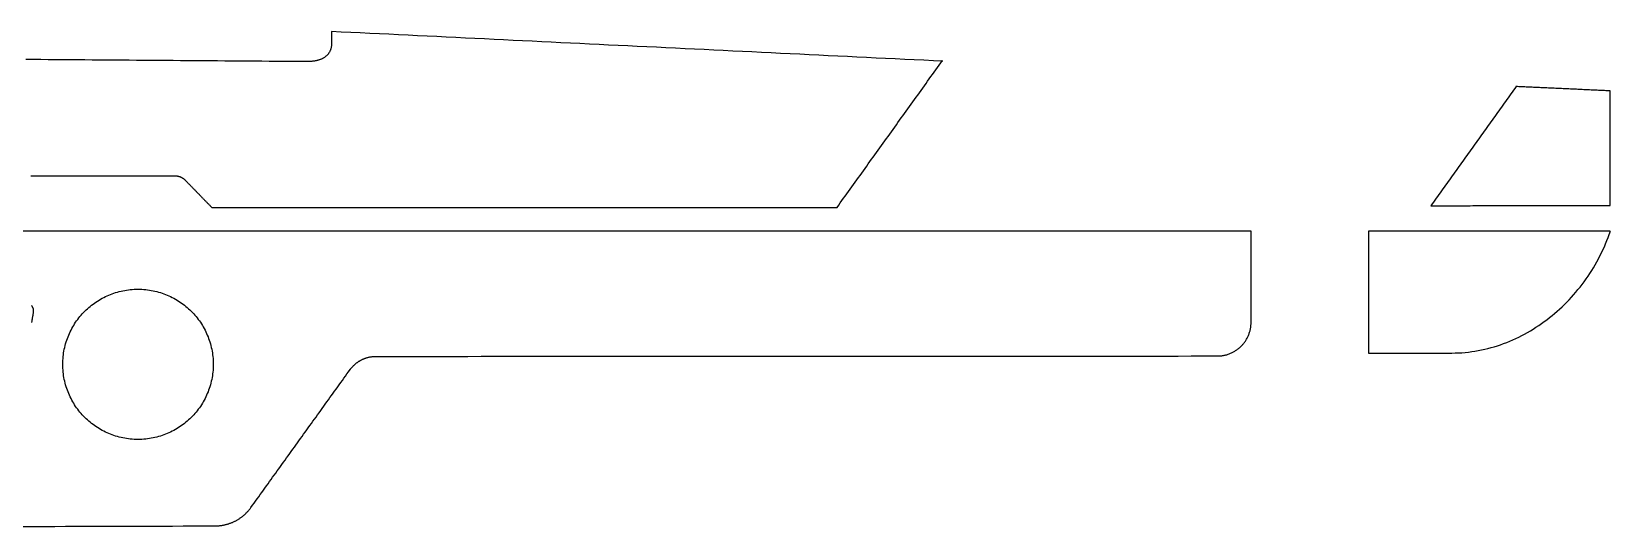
# Model space of a CAD drawing. Header units: metres. Extents: x 163 to 291, y -139 to -55.
# Drawn here: x 225.8 to 290.5, y -78.7 to -58.4 of the extents above; entities that cross this region are included whole.
import ezdxf

# ---------------------------------------------------------------- set-up
doc = ezdxf.new("R2010")
doc.units = ezdxf.units.M

msp = doc.modelspace()

# ---------------------------------------------------------------- linework, layer by layer
for points in [[(263.178544, -59.62269), (262.786876, -59.60364), (262.395208, -59.58459), (262.00354, -59.56554), (261.611872, -59.54649), (261.220204, -59.52744), (260.828536, -59.50839), (260.436868, -59.48934), (260.0452, -59.47029), (259.653532, -59.45124), (259.261864, -59.43219), (258.870196, -59.41314), (258.478528, -59.39409), (258.08686, -59.37504), (257.695192, -59.35599), (257.303524, -59.33694), (256.911856, -59.31789), (256.520188, -59.29884), (256.12852, -59.27979), (255.736852, -59.26074), (255.345184, -59.24169), (254.953516, -59.22264), (254.561848, -59.20359), (254.17018, -59.18454), (253.778512, -59.16549), (253.386844, -59.14644), (252.995176, -59.12739), (252.603508, -59.10834), (252.21184, -59.08929), (251.820172, -59.07024), (251.428504, -59.05119), (251.036836, -59.03214), (250.645168, -59.01309), (250.2535, -58.99404), (249.861832, -58.97499), (249.470164, -58.95594), (249.078496, -58.93689), (248.686828, -58.91784), (248.29516, -58.89879), (247.903492, -58.87974), (247.511824, -58.86069), (247.120156, -58.84164), (246.728488, -58.82259), (246.33682, -58.80354), (245.945152, -58.78449), (245.553484, -58.76544), (245.161816, -58.74639), (244.770148, -58.72734), (244.37848, -58.70829), (243.986812, -58.68924), (243.595144, -58.67019), (243.203476, -58.65114), (242.811808, -58.63209), (242.42014, -58.61304), (242.028472, -58.59399), (241.636804, -58.57494), (241.245136, -58.55589), (240.853468, -58.53684), (240.4618, -58.51779), (240.070132, -58.49874), (239.678464, -58.47969), (239.286796, -58.46064), (238.895128, -58.44159), (238.50346, -58.42254), (238.111792, -58.40349), (238.111792, -58.410348), (238.111792, -58.417206), (238.111792, -58.424064), (238.111792, -58.430922), (238.111792, -58.43778), (238.111792, -58.444638), (238.111792, -58.451496), (238.111792, -58.458354), (238.111792, -58.465212), (238.111792, -58.47207), (238.111792, -58.478928), (238.111792, -58.485786), (238.111792, -58.492644), (238.111792, -58.499502), (238.111792, -58.50636), (238.111792, -58.513218), (238.111792, -58.520076), (238.111792, -58.526934), (238.111792, -58.533792), (238.111792, -58.54065), (238.111792, -58.547508), (238.111792, -58.554366), (238.111792, -58.561224), (238.111792, -58.568082), (238.111792, -58.57494), (238.111792, -58.581798), (238.111792, -58.588656), (238.111792, -58.595514), (238.111792, -58.602372), (238.111792, -58.60923), (238.111792, -58.616088), (238.111792, -58.622946), (238.111792, -58.629804), (238.111792, -58.636662), (238.111792, -58.64352), (238.111792, -58.650378), (238.111792, -58.657236), (238.111792, -58.664094), (238.111792, -58.670952), (238.111792, -58.67781), (238.111792, -58.684668), (238.111792, -58.691526), (238.111792, -58.698384), (238.111792, -58.705242), (238.111792, -58.7121), (238.111792, -58.718958), (238.111792, -58.725816), (238.111792, -58.732674), (238.111792, -58.739532), (238.111792, -58.74639), (238.111792, -58.753248), (238.111792, -58.760106), (238.111792, -58.766964), (238.111792, -58.773822), (238.111792, -58.78068), (238.111792, -58.787538), (238.111792, -58.794396), (238.111792, -58.801254), (238.111792, -58.808112), (238.111792, -58.81497), (238.111792, -58.821828), (238.111792, -58.828686), (238.111792, -58.835544), (238.111792, -58.842402), (238.111538, -58.87085), (238.110522, -58.898536), (238.108998, -58.925714), (238.106712, -58.952384), (238.103918, -58.978292), (238.100362, -59.003692), (238.096298, -59.02833), (238.091726, -59.05246), (238.086392, -59.076082), (238.08055, -59.099196), (238.073946, -59.121548), (238.066834, -59.143392), (238.059214, -59.164728), (238.051086, -59.185556), (238.042196, -59.205876), (238.032798, -59.225434), (238.022892, -59.244484), (238.012478, -59.263026), (238.001556, -59.28106), (237.990126, -59.298586), (237.978188, -59.315604), (237.965742, -59.332114), (237.952788, -59.348116), (237.939326, -59.36361), (237.925356, -59.378596), (237.910878, -59.393074), (237.895892, -59.407044), (237.880398, -59.420506), (237.864396, -59.433714), (237.847886, -59.446414), (237.830868, -59.458606), (237.813596, -59.47029), (237.795816, -59.481466), (237.777528, -59.492388), (237.758732, -59.502802), (237.739682, -59.512708), (237.720124, -59.52236), (237.700058, -59.531504), (237.679738, -59.54014), (237.65891, -59.548522), (237.637828, -59.556396), (237.616238, -59.563762), (237.594394, -59.570874), (237.572042, -59.577478), (237.549436, -59.583828), (237.526322, -59.58967), (237.502954, -59.595258), (237.479078, -59.600592), (237.454948, -59.605418), (237.430564, -59.60999), (237.405672, -59.614054), (237.380526, -59.617864), (237.355126, -59.62142), (237.329472, -59.624468), (237.30331, -59.627262), (237.276894, -59.629802), (237.250224, -59.632088), (237.2233, -59.633866), (237.196122, -59.63539), (237.16869, -59.63666), (237.141004, -59.637676), (237.11281, -59.638438), (237.084362, -59.638946), (237.05566, -59.6392), (236.753654, -59.636914), (236.451648, -59.634628), (236.149642, -59.632342), (235.847636, -59.630056), (235.54563, -59.62777), (235.243624, -59.625484), (234.941618, -59.623198), (234.639612, -59.620912), (234.337606, -59.618626), (234.0356, -59.61634), (233.733594, -59.614054), (233.431588, -59.611768), (233.129582, -59.609482), (232.827576, -59.607196), (232.52557, -59.60491), (232.223564, -59.602624), (231.921558, -59.600338), (231.619552, -59.598052), (231.317546, -59.595766), (231.01554, -59.59348), (230.713534, -59.591194), (230.411528, -59.588908), (230.109522, -59.586622), (229.807516, -59.584336), (229.50551, -59.58205), (229.203504, -59.579764), (228.901498, -59.577478), (228.599492, -59.575192), (228.297486, -59.572906), (227.99548, -59.57062), (227.693474, -59.568334), (227.391468, -59.566048), (227.089462, -59.563762), (226.787456, -59.561476), (226.48545, -59.55919), (226.183444, -59.556904), (225.881438, -59.554618), (225.579432, -59.552332)], [(225.781362, -64.323722), (225.886772, -64.323722), (225.992182, -64.323722), (226.097592, -64.323722), (226.203002, -64.323722), (226.308412, -64.323722), (226.413822, -64.323722), (226.519232, -64.323722), (226.624642, -64.323722), (226.730052, -64.323722), (226.835462, -64.323722), (226.940872, -64.323722), (227.046282, -64.323722), (227.151692, -64.323722), (227.257102, -64.323722), (227.362512, -64.323722), (227.467922, -64.323722), (227.573332, -64.323722), (227.678742, -64.323722), (227.784152, -64.323722), (227.889562, -64.323722), (227.994972, -64.323722), (228.100382, -64.323722), (228.205792, -64.323722), (228.311202, -64.323722), (228.416612, -64.323722), (228.522022, -64.323722), (228.627432, -64.323722), (228.732842, -64.323722), (228.838252, -64.323722), (228.943662, -64.323722), (229.049072, -64.323722), (229.154482, -64.323722), (229.259892, -64.323722), (229.365302, -64.323722), (229.470712, -64.323722), (229.576122, -64.323722), (229.681532, -64.323722), (229.786942, -64.323722), (229.892352, -64.323722), (229.997762, -64.323722), (230.103172, -64.323722), (230.208582, -64.323722), (230.313992, -64.323722), (230.419402, -64.323722), (230.524812, -64.323722), (230.630222, -64.323722), (230.735632, -64.323722), (230.841042, -64.323722), (230.946452, -64.323722), (231.051862, -64.323722), (231.157272, -64.323722), (231.262682, -64.323722), (231.368092, -64.323722), (231.473502, -64.323722), (231.578912, -64.323722), (231.684322, -64.323722), (231.69118, -64.323722), (231.698038, -64.323722), (231.704896, -64.323976), (231.711754, -64.32423), (231.718612, -64.324484), (231.72547, -64.324992), (231.732074, -64.3255), (231.738678, -64.326008), (231.745282, -64.32677), (231.751886, -64.327532), (231.75849, -64.328294), (231.765094, -64.329056), (231.771698, -64.330072), (231.778302, -64.331088), (231.784906, -64.332104), (231.79151, -64.333374), (231.798114, -64.334644), (231.804718, -64.335914), (231.811322, -64.337184), (231.817926, -64.338708), (231.82453, -64.340232), (231.831134, -64.341756), (231.837484, -64.343534), (231.843834, -64.345312), (231.850184, -64.34709), (231.856534, -64.348868), (231.862884, -64.3509), (231.869234, -64.352932), (231.875584, -64.354964), (231.881934, -64.35725), (231.888284, -64.359536), (231.894634, -64.361822), (231.900984, -64.364108), (231.90708, -64.366648), (231.913176, -64.369188), (231.919272, -64.371728), (231.925368, -64.374268), (231.931464, -64.377062), (231.93756, -64.379856), (231.943656, -64.38265), (231.949752, -64.385698), (231.955594, -64.388746), (231.961436, -64.391794), (231.967278, -64.394842), (231.97312, -64.398144), (231.978962, -64.401446), (231.984804, -64.404748), (231.990646, -64.40805), (231.996488, -64.411606), (232.002076, -64.415162), (232.007664, -64.418718), (232.013252, -64.422274), (232.01884, -64.426084), (232.024428, -64.429894), (232.030016, -64.433704), (232.035604, -64.437514), (232.040938, -64.441578), (232.046272, -64.445642), (232.051606, -64.449706), (232.05694, -64.454024), (232.062274, -64.458342), (232.067608, -64.46266), (232.072688, -64.466978), (232.077768, -64.47155), (232.095294, -64.489584), (232.11282, -64.507618), (232.130346, -64.525652), (232.147872, -64.543686), (232.165398, -64.56172), (232.182924, -64.579754), (232.20045, -64.597788), (232.217976, -64.615822), (232.235502, -64.633856), (232.253028, -64.65189), (232.270554, -64.669924), (232.28808, -64.687958), (232.305606, -64.705992), (232.323132, -64.724026), (232.340658, -64.74206), (232.358184, -64.760094), (232.37571, -64.778128), (232.393236, -64.796162), (232.410762, -64.814196), (232.428288, -64.83223), (232.445814, -64.850264), (232.46334, -64.868298), (232.480866, -64.886332), (232.498392, -64.904366), (232.515918, -64.9224), (232.533444, -64.940434), (232.55097, -64.958468), (232.568496, -64.976502), (232.586022, -64.994536), (232.603548, -65.01257), (232.621074, -65.030604), (232.6386, -65.048638), (232.656126, -65.066672), (232.673652, -65.084706), (232.691178, -65.10274), (232.708704, -65.120774), (232.72623, -65.138808), (232.743756, -65.156842), (232.761282, -65.174876), (232.778808, -65.19291), (232.796334, -65.210944), (232.81386, -65.228978), (232.831386, -65.247012), (232.848912, -65.265046), (232.866438, -65.28308), (232.883964, -65.301114), (232.90149, -65.319148), (232.919016, -65.337182), (232.936542, -65.355216), (232.954068, -65.37325), (232.971594, -65.391284), (232.98912, -65.409318), (233.006646, -65.427352), (233.024172, -65.445386), (233.041698, -65.46342), (233.059224, -65.481454), (233.07675, -65.499488), (233.094276, -65.517522), (233.111802, -65.535556), (233.129328, -65.55359), (233.146854, -65.571624), (233.16438, -65.589658), (233.181906, -65.607692), (233.199432, -65.625726), (233.59999, -65.625726), (234.000548, -65.625726), (234.401106, -65.625726), (234.801664, -65.625726), (235.202222, -65.625726), (235.60278, -65.625726), (236.003338, -65.625726), (236.403896, -65.625726), (236.804454, -65.625726), (237.205012, -65.625726), (237.60557, -65.625726), (238.006128, -65.625726), (238.406686, -65.625726), (238.807244, -65.625726), (239.207802, -65.625726), (239.60836, -65.625726), (240.008918, -65.625726), (240.409476, -65.625726), (240.810034, -65.625726), (241.210592, -65.625726), (241.61115, -65.625726), (242.011708, -65.625726), (242.412266, -65.625726), (242.812824, -65.625726), (243.213382, -65.625726), (243.61394, -65.625726), (244.014498, -65.625726), (244.415056, -65.625726), (244.815614, -65.625726), (245.216172, -65.625726), (245.61673, -65.625726), (246.017288, -65.625726), (246.417846, -65.625726), (246.818404, -65.625726), (247.218962, -65.625726), (247.61952, -65.625726), (248.020078, -65.625726), (248.420636, -65.625726), (248.821194, -65.625726), (249.221752, -65.625726), (249.62231, -65.625726), (250.022868, -65.625726), (250.423426, -65.625726), (250.823984, -65.625726), (251.224542, -65.625726), (251.6251, -65.625726), (252.025658, -65.625726), (252.426216, -65.625726), (252.826774, -65.625726), (253.227332, -65.625726), (253.62789, -65.625726), (254.028448, -65.625726), (254.429006, -65.625726), (254.829564, -65.625726), (255.230122, -65.625726), (255.63068, -65.625726), (256.031238, -65.625726), (256.431796, -65.625726), (256.832354, -65.625726), (257.232912, -65.625726), (257.63347, -65.625726), (258.034028, -65.625726), (258.434586, -65.625726), (258.835144, -65.625726), (258.902708, -65.531492), (258.970272, -65.437258), (259.037836, -65.343024), (259.1054, -65.24879), (259.172964, -65.154556), (259.240528, -65.060322), (259.308092, -64.966088), (259.375656, -64.871854), (259.44322, -64.77762), (259.510784, -64.683386), (259.578348, -64.589152), (259.645912, -64.494918), (259.713476, -64.400684), (259.78104, -64.30645), (259.848604, -64.212216), (259.916168, -64.117982), (259.983732, -64.023748), (260.051296, -63.929514), (260.11886, -63.83528), (260.186424, -63.741046), (260.253988, -63.646812), (260.321552, -63.552578), (260.389116, -63.458344), (260.45668, -63.36411), (260.524244, -63.269876), (260.591808, -63.175642), (260.659372, -63.081408), (260.726936, -62.987174), (260.7945, -62.89294), (260.862064, -62.798706), (260.929628, -62.704472), (260.997192, -62.610238), (261.064756, -62.516004), (261.13232, -62.42177), (261.199884, -62.327536), (261.267448, -62.233302), (261.335012, -62.139068), (261.402576, -62.044834), (261.47014, -61.9506), (261.537704, -61.856366), (261.605268, -61.762132), (261.672832, -61.667898), (261.740396, -61.573664), (261.80796, -61.47943), (261.875524, -61.385196), (261.943088, -61.290962), (262.010652, -61.196728), (262.078216, -61.102494), (262.14578, -61.00826), (262.213344, -60.914026), (262.280908, -60.819792), (262.348472, -60.725558), (262.416036, -60.631324), (262.4836, -60.53709), (262.551164, -60.442856), (262.618728, -60.348622), (262.686292, -60.254388), (262.753856, -60.160154), (262.82142, -60.06592), (262.888984, -59.971686), (262.956548, -59.877452), (263.024112, -59.783218), (263.091676, -59.688984), (263.15924, -59.59475)], [(286.6771, -60.660534), (286.62249, -60.736988), (286.56788, -60.813442), (286.51327, -60.889896), (286.45866, -60.96635), (286.40405, -61.042804), (286.34944, -61.119258), (286.29483, -61.195712), (286.24022, -61.272166), (286.18561, -61.34862), (286.131, -61.425074), (286.07639, -61.501528), (286.02178, -61.577982), (285.96717, -61.654436), (285.91256, -61.73089), (285.85795, -61.807344), (285.80334, -61.883798), (285.74873, -61.960252), (285.69412, -62.036706), (285.63951, -62.11316), (285.5849, -62.189614), (285.53029, -62.266068), (285.47568, -62.342522), (285.42107, -62.418976), (285.36646, -62.49543), (285.31185, -62.571884), (285.25724, -62.648338), (285.20263, -62.724792), (285.14802, -62.801246), (285.09341, -62.8777), (285.0388, -62.954154), (284.98419, -63.030608), (284.92958, -63.107062), (284.87497, -63.183516), (284.82036, -63.25997), (284.76575, -63.336424), (284.71114, -63.412878), (284.65653, -63.489332), (284.60192, -63.565786), (284.54731, -63.64224), (284.4927, -63.718694), (284.43809, -63.795148), (284.38348, -63.871602), (284.32887, -63.948056), (284.27426, -64.02451), (284.21965, -64.100964), (284.16504, -64.177418), (284.11043, -64.253872), (284.05582, -64.330326), (284.00121, -64.40678), (283.9466, -64.483234), (283.89199, -64.559688), (283.83738, -64.636142), (283.78277, -64.712596), (283.72816, -64.78905), (283.67355, -64.865504), (283.61894, -64.941958), (283.56433, -65.018412), (283.50972, -65.094866), (283.45511, -65.17132), (283.4005, -65.247774), (283.34589, -65.324228), (283.29128, -65.400682), (283.23667, -65.477136), (283.18206, -65.55359), (283.297122, -65.553336), (283.412184, -65.553082), (283.526992, -65.552828), (283.642054, -65.552574), (283.757116, -65.55232), (283.871924, -65.552066), (283.986986, -65.551812), (284.102048, -65.551558), (284.21711, -65.551304), (284.331918, -65.55105), (284.44698, -65.550796), (284.562042, -65.550542), (284.67685, -65.550288), (284.791912, -65.550034), (284.906974, -65.54978), (285.022036, -65.549526), (285.136844, -65.549272), (285.251906, -65.549018), (285.366968, -65.548764), (285.481776, -65.54851), (285.596838, -65.548256), (285.7119, -65.548002), (285.826962, -65.547748), (285.94177, -65.547494), (286.056832, -65.54724), (286.171894, -65.546986), (286.286702, -65.546732), (286.401764, -65.546478), (286.516826, -65.546224), (286.631634, -65.54597), (286.746696, -65.545716), (286.861758, -65.545462), (286.97682, -65.545208), (287.091628, -65.544954), (287.20669, -65.5447), (287.321752, -65.544446), (287.43656, -65.544192), (287.551622, -65.543938), (287.666684, -65.543684), (287.781746, -65.54343), (287.896554, -65.543176), (288.011616, -65.542922), (288.126678, -65.542668), (288.241486, -65.542414), (288.356548, -65.54216), (288.47161, -65.541906), (288.586672, -65.541652), (288.70148, -65.541398), (288.816542, -65.541144), (288.931604, -65.54089), (289.046412, -65.540636), (289.161474, -65.540382), (289.276536, -65.540128), (289.391598, -65.539874), (289.506406, -65.53962), (289.621468, -65.539366), (289.73653, -65.539112), (289.851338, -65.538858), (289.9664, -65.538604), (290.081462, -65.53835), (290.196524, -65.538096), (290.311332, -65.537842), (290.426394, -65.537588), (290.541456, -65.537334), (290.541456, -65.463928), (290.541456, -65.390522), (290.541456, -65.317116), (290.541456, -65.24371), (290.541456, -65.170304), (290.541456, -65.096898), (290.541456, -65.023492), (290.541456, -64.950086), (290.541456, -64.87668), (290.541456, -64.803274), (290.541456, -64.729868), (290.541456, -64.656462), (290.541456, -64.583056), (290.541456, -64.50965), (290.541456, -64.436244), (290.541456, -64.362838), (290.541456, -64.289432), (290.541456, -64.216026), (290.541456, -64.14262), (290.541456, -64.069214), (290.541456, -63.995808), (290.541456, -63.922402), (290.541456, -63.848996), (290.541456, -63.77559), (290.541456, -63.702184), (290.541456, -63.628778), (290.541456, -63.555372), (290.541456, -63.481966), (290.541456, -63.40856), (290.541456, -63.335154), (290.541456, -63.261748), (290.541456, -63.188342), (290.541456, -63.114936), (290.541456, -63.04153), (290.541456, -62.968124), (290.541456, -62.894718), (290.541456, -62.821312), (290.541456, -62.747906), (290.541456, -62.6745), (290.541456, -62.601094), (290.541456, -62.527688), (290.541456, -62.454282), (290.541456, -62.380876), (290.541456, -62.30747), (290.541456, -62.234064), (290.541456, -62.160658), (290.541456, -62.087252), (290.541456, -62.013846), (290.541456, -61.94044), (290.541456, -61.867034), (290.541456, -61.793628), (290.541456, -61.720222), (290.541456, -61.646816), (290.541456, -61.57341), (290.541456, -61.500004), (290.541456, -61.426598), (290.541456, -61.353192), (290.541456, -61.279786), (290.541456, -61.20638), (290.541456, -61.132974), (290.541456, -61.059568), (290.541456, -60.986162), (290.541456, -60.912756), (290.541456, -60.83935), (290.481004, -60.836556), (290.420552, -60.833762), (290.3601, -60.830968), (290.299648, -60.828174), (290.239196, -60.82538), (290.178744, -60.822586), (290.118292, -60.819792), (290.05784, -60.816998), (289.997388, -60.814204), (289.936936, -60.81141), (289.876484, -60.808616), (289.816032, -60.805822), (289.75558, -60.803028), (289.695128, -60.800234), (289.634676, -60.79744), (289.574224, -60.794646), (289.513772, -60.791852), (289.45332, -60.789058), (289.392868, -60.786264), (289.332416, -60.78347), (289.271964, -60.780676), (289.211512, -60.777882), (289.15106, -60.775088), (289.090608, -60.772294), (289.030156, -60.7695), (288.969704, -60.766706), (288.909252, -60.763912), (288.8488, -60.761118), (288.788348, -60.758324), (288.727896, -60.75553), (288.667444, -60.752736), (288.606992, -60.749942), (288.54654, -60.747148), (288.486088, -60.744354), (288.425636, -60.74156), (288.365184, -60.738766), (288.304732, -60.735972), (288.24428, -60.733178), (288.183828, -60.730384), (288.123376, -60.72759), (288.062924, -60.724796), (288.002472, -60.722002), (287.94202, -60.719208), (287.881568, -60.716414), (287.821116, -60.71362), (287.760664, -60.710826), (287.700212, -60.708032), (287.63976, -60.705238), (287.579308, -60.702444), (287.518856, -60.69965), (287.458404, -60.696856), (287.397952, -60.694062), (287.3375, -60.691268), (287.277048, -60.688474), (287.216596, -60.68568), (287.156144, -60.682886), (287.095692, -60.680092), (287.03524, -60.677298), (286.974788, -60.674504), (286.914336, -60.67171), (286.853884, -60.668916), (286.793432, -60.666122), (286.73298, -60.663328), (286.672528, -60.660534)], [(225.443288, -78.716124), (225.881692, -78.714854), (226.320096, -78.713584), (226.7585, -78.712314), (227.196904, -78.711044), (227.635308, -78.709774), (228.073712, -78.708504), (228.512116, -78.707234), (228.95052, -78.705964), (229.388924, -78.704694), (229.827328, -78.703424), (230.265732, -78.702154), (230.704136, -78.700884), (231.14254, -78.699614), (231.580944, -78.698344), (232.019348, -78.697074), (232.457752, -78.695804), (232.896156, -78.694534), (233.33456, -78.693264), (233.361992, -78.69301), (233.38917, -78.692248), (233.416348, -78.691232), (233.443526, -78.689708), (233.470704, -78.68793), (233.497628, -78.685644), (233.524552, -78.68285), (233.551476, -78.679802), (233.578146, -78.676246), (233.604816, -78.672436), (233.631486, -78.668118), (233.657902, -78.663546), (233.684318, -78.658466), (233.71048, -78.653132), (233.736642, -78.64729), (233.762804, -78.641194), (233.788712, -78.63459), (233.81462, -78.627732), (233.840274, -78.620366), (233.865928, -78.612746), (233.891328, -78.604618), (233.916728, -78.596236), (233.941874, -78.587346), (233.96702, -78.578202), (233.991912, -78.568804), (234.01655, -78.558898), (234.041188, -78.548738), (234.065572, -78.53807), (234.089702, -78.527148), (234.113832, -78.515972), (234.137708, -78.504288), (234.16133, -78.49235), (234.184952, -78.479904), (234.20832, -78.467204), (234.231434, -78.45425), (234.254548, -78.440788), (234.277408, -78.427072), (234.300014, -78.413102), (234.322366, -78.398624), (234.344464, -78.383892), (234.366562, -78.368906), (234.388406, -78.353666), (234.409996, -78.337918), (234.431332, -78.321916), (234.452414, -78.30566), (234.473242, -78.288896), (234.493816, -78.271878), (234.514136, -78.254606), (234.534202, -78.23708), (234.554014, -78.2193), (234.573572, -78.201012), (234.59313, -78.18247), (234.612434, -78.163674), (234.63123, -78.144624), (234.649772, -78.125066), (234.66806, -78.105254), (234.686094, -78.085188), (234.703874, -78.064868), (234.7214, -78.044294), (234.738672, -78.023466), (234.75569, -78.002384), (234.772454, -77.980794), (234.788964, -77.95895), (234.804966, -77.936852), (234.868466, -77.84846), (234.931966, -77.760068), (234.995466, -77.671676), (235.058966, -77.583284), (235.122466, -77.494892), (235.185966, -77.4065), (235.249466, -77.318108), (235.312966, -77.229716), (235.376466, -77.141324), (235.439966, -77.052932), (235.503466, -76.96454), (235.566966, -76.876148), (235.630466, -76.787756), (235.693966, -76.699364), (235.757466, -76.610972), (235.820966, -76.52258), (235.884466, -76.434188), (235.947966, -76.345796), (236.011466, -76.257404), (236.074966, -76.169012), (236.138466, -76.08062), (236.201966, -75.992228), (236.265466, -75.903836), (236.328966, -75.815444), (236.392466, -75.727052), (236.455966, -75.63866), (236.519466, -75.550268), (236.582966, -75.461876), (236.646466, -75.373484), (236.709966, -75.285092), (236.773466, -75.1967), (236.836966, -75.108308), (236.900466, -75.019916), (236.963966, -74.931524), (237.027466, -74.843132), (237.090966, -74.75474), (237.154466, -74.666348), (237.217966, -74.577956), (237.281466, -74.489564), (237.344966, -74.401172), (237.408466, -74.31278), (237.471966, -74.224388), (237.535466, -74.135996), (237.598966, -74.047604), (237.662466, -73.959212), (237.725966, -73.87082), (237.789466, -73.782428), (237.852966, -73.694036), (237.916466, -73.605644), (237.979966, -73.517252), (238.043466, -73.42886), (238.106966, -73.340468), (238.170466, -73.252076), (238.233966, -73.163684), (238.297466, -73.075292), (238.360966, -72.9869), (238.424466, -72.898508), (238.487966, -72.810116), (238.551466, -72.721724), (238.614966, -72.633332), (238.678466, -72.54494), (238.741966, -72.456548), (238.805466, -72.368156), (238.868966, -72.279764), (238.88065, -72.264016), (238.892334, -72.248268), (238.904272, -72.232774), (238.916464, -72.217534), (238.92891, -72.202548), (238.94161, -72.187816), (238.954564, -72.173084), (238.967518, -72.158606), (238.980726, -72.144382), (238.994188, -72.130412), (239.007904, -72.116696), (239.02162, -72.103234), (239.03559, -72.090026), (239.049814, -72.076818), (239.064038, -72.063864), (239.078516, -72.051164), (239.093248, -72.038718), (239.108234, -72.026526), (239.12322, -72.014588), (239.13846, -72.002904), (239.1537, -71.991474), (239.169194, -71.980298), (239.184942, -71.969376), (239.20069, -71.958454), (239.216692, -71.947786), (239.232694, -71.937372), (239.24895, -71.927212), (239.26546, -71.917306), (239.28197, -71.907654), (239.298734, -71.898256), (239.315498, -71.889112), (239.332516, -71.880222), (239.349534, -71.871586), (239.366806, -71.863204), (239.384078, -71.855076), (239.401604, -71.847202), (239.41913, -71.839582), (239.43691, -71.832216), (239.45469, -71.825104), (239.47247, -71.818246), (239.490504, -71.811642), (239.508538, -71.805292), (239.526826, -71.799196), (239.545114, -71.793354), (239.563402, -71.787766), (239.581944, -71.782432), (239.600486, -71.777352), (239.619028, -71.77278), (239.637824, -71.768462), (239.65662, -71.764398), (239.675416, -71.760588), (239.694466, -71.757032), (239.713516, -71.75373), (239.732566, -71.750682), (239.75187, -71.747888), (239.771174, -71.745348), (239.790478, -71.743062), (239.809782, -71.74103), (239.829086, -71.739506), (239.848644, -71.738236), (239.868202, -71.73722), (239.88776, -71.736458), (239.907318, -71.73595), (239.926876, -71.735696), (240.466118, -71.735442), (241.00536, -71.735188), (241.544602, -71.734934), (242.083844, -71.73468), (242.623086, -71.734426), (243.162328, -71.734172), (243.70157, -71.733918), (244.240812, -71.733664), (244.780054, -71.73341), (245.319296, -71.733156), (245.858538, -71.732902), (246.39778, -71.732648), (246.937022, -71.732394), (247.476264, -71.73214), (248.015506, -71.731886), (248.554748, -71.731632), (249.09399, -71.731378), (249.633232, -71.731124), (250.172474, -71.73087), (250.711716, -71.730616), (251.250958, -71.730362), (251.7902, -71.730108), (252.329442, -71.729854), (252.868684, -71.7296), (253.407926, -71.729346), (253.947168, -71.729092), (254.48641, -71.728838), (255.025652, -71.728584), (255.564894, -71.72833), (256.104136, -71.728076), (256.643378, -71.727822), (257.18262, -71.727568), (257.721862, -71.727314), (258.261104, -71.72706), (258.800346, -71.726806), (259.339588, -71.726552), (259.87883, -71.726298), (260.418072, -71.726044), (260.957314, -71.72579), (261.496556, -71.725536), (262.035798, -71.725282), (262.57504, -71.725028), (263.114282, -71.724774), (263.653524, -71.72452), (264.192766, -71.724266), (264.732008, -71.724012), (265.27125, -71.723758), (265.810492, -71.723504), (266.349734, -71.72325), (266.888976, -71.722996), (267.428218, -71.722742), (267.96746, -71.722488), (268.506702, -71.722234), (269.045944, -71.72198), (269.585186, -71.721726), (270.124428, -71.721472), (270.66367, -71.721218), (271.202912, -71.720964), (271.742154, -71.72071), (272.281396, -71.720456), (272.820638, -71.720202), (273.35988, -71.719948), (273.899122, -71.719694), (274.438364, -71.71944), (274.473924, -71.718932), (274.50923, -71.717408), (274.544282, -71.715122), (274.57908, -71.71182), (274.613624, -71.707756), (274.647914, -71.702676), (274.68195, -71.696834), (274.715732, -71.69023), (274.749006, -71.682864), (274.782026, -71.674736), (274.814792, -71.665592), (274.847304, -71.655686), (274.879308, -71.645018), (274.911058, -71.633588), (274.942554, -71.621396), (274.973542, -71.608696), (275.004276, -71.595234), (275.034502, -71.58101), (275.06422, -71.566024), (275.093684, -71.550276), (275.12264, -71.53402), (275.151088, -71.517002), (275.179282, -71.499222), (275.206968, -71.480934), (275.234146, -71.461884), (275.260816, -71.442326), (275.286978, -71.422006), (275.312632, -71.401178), (275.337778, -71.379842), (275.362416, -71.357744), (275.386546, -71.335138), (275.410168, -71.312024), (275.433282, -71.288402), (275.455634, -71.264272), (275.477478, -71.23938), (275.498814, -71.21398), (275.519388, -71.188072), (275.539454, -71.161656), (275.559012, -71.134986), (275.577808, -71.107808), (275.596096, -71.080122), (275.613622, -71.051928), (275.630386, -71.023226), (275.646642, -70.99427), (275.662136, -70.964806), (275.676868, -70.934834), (275.691092, -70.904608), (275.704554, -70.873874), (275.717254, -70.842886), (275.729192, -70.81139), (275.740368, -70.77964), (275.750782, -70.747382), (275.760434, -70.71487), (275.769324, -70.682104), (275.777452, -70.649084), (275.784818, -70.615556), (275.791168, -70.581774), (275.796756, -70.547738), (275.801582, -70.513448), (275.805646, -70.478904), (275.808694, -70.444106), (275.81098, -70.409054), (275.81225, -70.373748), (275.812758, -70.338188), (275.812758, -70.279768), (275.812758, -70.221348), (275.812758, -70.162928), (275.812758, -70.104508), (275.812758, -70.046088), (275.812758, -69.987668), (275.812758, -69.929248), (275.812758, -69.870828), (275.812758, -69.812408), (275.812758, -69.753988), (275.812758, -69.695568), (275.812758, -69.637148), (275.812758, -69.578728), (275.812758, -69.520308), (275.812758, -69.461888), (275.812758, -69.403468), (275.812758, -69.345048), (275.812758, -69.286628), (275.812758, -69.228208), (275.812758, -69.169788), (275.812758, -69.111368), (275.812758, -69.052948), (275.812758, -68.994528), (275.812758, -68.936108), (275.812758, -68.877688), (275.812758, -68.819268), (275.812758, -68.760848), (275.812758, -68.702428), (275.812758, -68.644008), (275.812758, -68.585588), (275.812758, -68.527168), (275.812758, -68.468748), (275.812758, -68.410328), (275.812758, -68.351908), (275.812758, -68.293488), (275.812758, -68.235068), (275.812758, -68.176648), (275.812758, -68.118228), (275.812758, -68.059808), (275.812758, -68.001388), (275.812758, -67.942968), (275.812758, -67.884548), (275.812758, -67.826128), (275.812758, -67.767708), (275.812758, -67.709288), (275.812758, -67.650868), (275.812758, -67.592448), (275.812758, -67.534028), (275.812758, -67.475608), (275.812758, -67.417188), (275.812758, -67.358768), (275.812758, -67.300348), (275.812758, -67.241928), (275.812758, -67.183508), (275.812758, -67.125088), (275.812758, -67.066668), (275.812758, -67.008248), (275.812758, -66.949828), (275.812758, -66.891408), (275.812758, -66.832988), (275.812758, -66.774568), (275.812758, -66.716148), (275.812758, -66.657728), (275.812758, -66.599308), (274.607274, -66.599308), (273.40179, -66.599308), (272.196306, -66.599308), (270.990822, -66.599308), (269.785338, -66.599308), (268.579854, -66.599308), (267.37437, -66.599308), (266.168886, -66.599308), (264.963402, -66.599308), (263.757918, -66.599308), (262.552434, -66.599308), (261.34695, -66.599308), (260.141466, -66.599308), (258.935982, -66.599308), (257.730498, -66.599308), (256.525014, -66.599308), (255.31953, -66.599308), (254.114046, -66.599308), (252.908562, -66.599308), (251.703078, -66.599308), (250.497594, -66.599308), (249.29211, -66.599308), (248.086626, -66.599308), (246.881142, -66.599308), (245.675658, -66.599308), (244.470174, -66.599308), (243.26469, -66.599308), (242.059206, -66.599308), (240.853722, -66.599308), (239.648238, -66.599308), (238.442754, -66.599308), (237.23727, -66.599308), (236.031786, -66.599308), (234.826302, -66.599308), (233.620818, -66.599308), (232.415334, -66.599308), (231.20985, -66.599308), (230.004366, -66.599308), (228.798882, -66.599308), (227.593398, -66.599308), (226.387914, -66.599308), (225.18243, -66.599308)], [(290.540948, -66.59118), (290.386008, -66.59118), (290.231068, -66.59118), (290.076128, -66.59118), (289.921188, -66.59118), (289.766248, -66.59118), (289.611308, -66.59118), (289.456368, -66.59118), (289.301428, -66.59118), (289.146488, -66.59118), (288.991548, -66.59118), (288.836608, -66.59118), (288.681668, -66.59118), (288.526728, -66.59118), (288.371788, -66.59118), (288.216848, -66.59118), (288.061908, -66.59118), (287.906968, -66.59118), (287.752028, -66.59118), (287.597088, -66.59118), (287.442148, -66.59118), (287.287208, -66.59118), (287.132268, -66.59118), (286.977328, -66.59118), (286.822388, -66.59118), (286.667448, -66.59118), (286.512508, -66.59118), (286.357568, -66.59118), (286.202628, -66.59118), (286.047688, -66.59118), (285.892748, -66.59118), (285.737808, -66.59118), (285.582868, -66.59118), (285.427928, -66.59118), (285.272988, -66.59118), (285.118048, -66.59118), (284.963108, -66.59118), (284.808168, -66.59118), (284.653228, -66.59118), (284.498288, -66.59118), (284.343348, -66.59118), (284.188408, -66.59118), (284.033468, -66.59118), (283.878528, -66.59118), (283.723588, -66.59118), (283.568648, -66.59118), (283.413708, -66.59118), (283.258768, -66.59118), (283.103828, -66.59118), (282.948888, -66.59118), (282.793948, -66.59118), (282.639008, -66.59118), (282.484068, -66.59118), (282.329128, -66.59118), (282.174188, -66.59118), (282.019248, -66.59118), (281.864308, -66.59118), (281.709368, -66.59118), (281.554428, -66.59118), (281.399488, -66.59118), (281.244548, -66.59118), (281.089608, -66.59118), (280.934668, -66.59118), (280.779728, -66.59118), (280.624788, -66.59118), (280.624788, -66.669412), (280.624788, -66.747644), (280.624788, -66.825876), (280.624788, -66.904108), (280.624788, -66.98234), (280.624788, -67.060572), (280.624788, -67.138804), (280.624788, -67.217036), (280.624788, -67.295268), (280.624788, -67.3735), (280.624788, -67.451732), (280.624788, -67.529964), (280.624788, -67.608196), (280.624788, -67.686428), (280.624788, -67.76466), (280.624788, -67.842892), (280.624788, -67.921124), (280.624788, -67.999356), (280.624788, -68.077588), (280.624788, -68.15582), (280.624788, -68.234052), (280.624788, -68.312284), (280.624788, -68.390516), (280.624788, -68.468748), (280.624788, -68.54698), (280.624788, -68.625212), (280.624788, -68.703444), (280.624788, -68.781676), (280.624788, -68.859908), (280.624788, -68.93814), (280.624788, -69.016372), (280.624788, -69.094604), (280.624788, -69.172836), (280.624788, -69.251068), (280.624788, -69.3293), (280.624788, -69.407532), (280.624788, -69.485764), (280.624788, -69.563996), (280.624788, -69.642228), (280.624788, -69.72046), (280.624788, -69.798692), (280.624788, -69.876924), (280.624788, -69.955156), (280.624788, -70.033388), (280.624788, -70.11162), (280.624788, -70.189852), (280.624788, -70.268084), (280.624788, -70.346316), (280.624788, -70.424548), (280.624788, -70.50278), (280.624788, -70.581012), (280.624788, -70.659244), (280.624788, -70.737476), (280.624788, -70.815708), (280.624788, -70.89394), (280.624788, -70.972172), (280.624788, -71.050404), (280.624788, -71.128636), (280.624788, -71.206868), (280.624788, -71.2851), (280.624788, -71.363332), (280.624788, -71.441564), (280.624788, -71.519796), (280.624788, -71.598028), (280.678128, -71.598028), (280.731468, -71.598028), (280.784808, -71.598028), (280.838148, -71.598028), (280.891488, -71.598028), (280.944828, -71.598028), (280.998168, -71.598028), (281.051508, -71.598028), (281.104848, -71.598028), (281.158188, -71.598028), (281.211528, -71.598028), (281.264868, -71.598028), (281.318208, -71.598028), (281.371548, -71.598028), (281.424888, -71.598028), (281.478228, -71.598028), (281.531568, -71.598028), (281.584908, -71.598028), (281.638248, -71.598028), (281.691588, -71.598028), (281.744928, -71.598028), (281.798268, -71.598028), (281.851608, -71.598028), (281.904948, -71.598028), (281.958288, -71.598028), (282.011628, -71.598028), (282.064968, -71.598028), (282.118308, -71.598028), (282.171648, -71.598028), (282.224988, -71.598028), (282.278328, -71.598028), (282.331668, -71.598028), (282.385008, -71.598028), (282.438348, -71.598028), (282.491688, -71.598028), (282.545028, -71.598028), (282.598368, -71.598028), (282.651708, -71.598028), (282.705048, -71.598028), (282.758388, -71.598028), (282.811728, -71.598028), (282.865068, -71.598028), (282.918408, -71.598028), (282.971748, -71.598028), (283.025088, -71.598028), (283.078428, -71.598028), (283.131768, -71.598028), (283.185108, -71.598028), (283.238448, -71.598028), (283.291788, -71.598028), (283.345128, -71.598028), (283.398468, -71.598028), (283.451808, -71.598028), (283.505148, -71.598028), (283.558488, -71.598028), (283.611828, -71.598028), (283.665168, -71.598028), (283.718508, -71.598028), (283.771848, -71.598028), (283.825188, -71.598028), (283.878528, -71.598028), (283.931868, -71.598028), (283.985208, -71.598028), (284.038548, -71.598028), (284.176724, -71.596504), (284.314392, -71.591678), (284.451552, -71.583804), (284.58795, -71.572628), (284.72384, -71.558404), (284.858968, -71.541132), (284.993588, -71.520812), (285.127446, -71.497698), (285.260542, -71.471536), (285.392876, -71.44258), (285.524448, -71.41083), (285.655258, -71.376032), (285.785052, -71.33844), (285.914084, -71.298308), (286.0421, -71.255382), (286.1691, -71.209662), (286.295338, -71.161402), (286.42056, -71.110602), (286.544766, -71.057262), (286.667702, -71.001382), (286.789622, -70.942962), (286.910272, -70.882002), (287.029906, -70.818756), (287.14827, -70.75297), (287.265364, -70.684898), (287.381188, -70.61454), (287.495742, -70.541896), (287.609026, -70.466966), (287.72104, -70.390004), (287.83153, -70.310756), (287.94075, -70.229476), (288.048446, -70.146164), (288.154618, -70.06082), (288.259266, -69.973444), (288.36239, -69.884036), (288.46399, -69.792596), (288.564066, -69.699378), (288.662364, -69.604128), (288.759138, -69.5071), (288.854134, -69.408294), (288.947606, -69.30771), (289.039046, -69.205348), (289.128962, -69.101462), (289.216846, -68.995798), (289.302952, -68.88861), (289.38728, -68.779898), (289.469576, -68.669662), (289.550094, -68.557902), (289.62858, -68.444618), (289.705034, -68.330064), (289.779456, -68.213986), (289.851846, -68.096638), (289.922204, -67.97802), (289.990276, -67.858132), (290.056316, -67.736974), (290.12007, -67.614546), (290.181538, -67.490848), (290.240974, -67.366134), (290.29787, -67.240404), (290.35248, -67.113404), (290.404804, -66.985388), (290.454842, -66.85661), (290.50234, -66.726816), (290.547552, -66.596006)], [(233.256836, -72.062086), (233.25582, -72.141588), (233.252772, -72.220582), (233.247692, -72.299068), (233.240834, -72.377046), (233.231944, -72.454516), (233.221276, -72.531478), (233.208576, -72.607678), (233.194098, -72.68337), (233.177842, -72.7583), (233.159808, -72.832468), (233.139996, -72.906128), (233.118406, -72.979026), (233.095038, -73.051162), (233.069892, -73.122536), (233.043222, -73.192894), (233.014774, -73.26249), (232.984802, -73.331324), (232.953052, -73.399142), (232.919778, -73.466198), (232.88498, -73.532238), (232.848658, -73.597262), (232.810812, -73.66127), (232.771442, -73.724262), (232.730548, -73.786238), (232.68813, -73.847198), (232.644442, -73.907142), (232.59923, -73.96607), (232.552748, -74.023728), (232.504996, -74.08037), (232.455974, -74.135742), (232.405428, -74.189844), (232.353612, -74.242676), (232.30078, -74.294492), (232.246678, -74.345038), (232.191306, -74.39406), (232.134664, -74.441812), (232.077006, -74.488294), (232.018078, -74.533506), (231.958134, -74.577194), (231.897174, -74.619612), (231.835198, -74.660506), (231.772206, -74.699876), (231.708198, -74.737722), (231.643174, -74.774044), (231.577134, -74.808842), (231.510078, -74.842116), (231.44226, -74.873866), (231.373426, -74.903838), (231.30383, -74.932286), (231.233472, -74.958956), (231.162098, -74.984102), (231.089962, -75.00747), (231.017064, -75.02906), (230.943404, -75.048872), (230.869236, -75.066906), (230.794306, -75.083162), (230.718614, -75.09764), (230.642414, -75.11034), (230.565452, -75.121008), (230.487982, -75.129898), (230.410004, -75.136756), (230.331518, -75.141836), (230.25227, -75.144884), (230.172768, -75.1459), (230.093266, -75.144884), (230.014018, -75.141836), (229.935532, -75.136756), (229.857554, -75.129898), (229.780084, -75.121008), (229.703122, -75.11034), (229.626922, -75.09764), (229.55123, -75.083162), (229.4763, -75.066906), (229.402132, -75.048872), (229.328472, -75.02906), (229.255574, -75.00747), (229.183438, -74.984102), (229.112064, -74.958956), (229.041706, -74.932286), (228.97211, -74.903838), (228.903276, -74.873866), (228.835458, -74.842116), (228.768402, -74.808842), (228.702362, -74.774044), (228.637338, -74.737722), (228.57333, -74.699876), (228.510338, -74.660506), (228.448362, -74.619612), (228.387402, -74.577194), (228.327458, -74.533506), (228.26853, -74.488294), (228.210872, -74.441812), (228.15423, -74.39406), (228.098858, -74.345038), (228.044756, -74.294492), (227.991924, -74.242676), (227.940108, -74.189844), (227.889562, -74.135742), (227.84054, -74.08037), (227.792788, -74.023728), (227.746306, -73.96607), (227.701094, -73.907142), (227.657406, -73.847198), (227.614988, -73.786238), (227.574094, -73.724262), (227.534724, -73.66127), (227.496878, -73.597262), (227.460556, -73.532238), (227.425758, -73.466198), (227.392484, -73.399142), (227.360734, -73.331324), (227.330762, -73.26249), (227.302314, -73.192894), (227.275644, -73.122536), (227.250498, -73.051162), (227.22713, -72.979026), (227.20554, -72.906128), (227.185728, -72.832468), (227.167694, -72.7583), (227.151438, -72.68337), (227.13696, -72.607678), (227.12426, -72.531478), (227.113592, -72.454516), (227.104702, -72.377046), (227.097844, -72.299068), (227.092764, -72.220582), (227.089716, -72.141588), (227.0887, -72.062086), (227.089716, -71.982584), (227.092764, -71.90359), (227.097844, -71.825104), (227.104702, -71.747126), (227.113592, -71.669656), (227.12426, -71.592694), (227.13696, -71.516494), (227.151438, -71.440802), (227.167694, -71.365872), (227.185728, -71.291704), (227.20554, -71.218044), (227.22713, -71.145146), (227.250498, -71.07301), (227.275644, -71.001636), (227.302314, -70.931278), (227.330762, -70.861682), (227.360734, -70.792848), (227.392484, -70.72503), (227.425758, -70.657974), (227.460556, -70.591934), (227.496878, -70.52691), (227.534724, -70.462902), (227.574094, -70.39991), (227.614988, -70.337934), (227.657406, -70.276974), (227.701094, -70.21703), (227.746306, -70.158102), (227.792788, -70.100444), (227.84054, -70.043802), (227.889562, -69.98843), (227.940108, -69.934328), (227.991924, -69.881496), (228.044756, -69.82968), (228.098858, -69.779134), (228.15423, -69.730112), (228.210872, -69.68236), (228.26853, -69.635878), (228.327458, -69.590666), (228.387402, -69.546978), (228.448362, -69.50456), (228.510338, -69.463666), (228.57333, -69.424296), (228.637338, -69.38645), (228.702362, -69.350128), (228.768402, -69.31533), (228.835458, -69.282056), (228.903276, -69.250306), (228.97211, -69.220334), (229.041706, -69.191886), (229.112064, -69.165216), (229.183438, -69.14007), (229.255574, -69.116702), (229.328472, -69.095112), (229.402132, -69.0753), (229.4763, -69.057266), (229.55123, -69.04101), (229.626922, -69.026532), (229.703122, -69.013832), (229.780084, -69.003164), (229.857554, -68.994274), (229.935532, -68.987416), (230.014018, -68.982336), (230.093266, -68.979288), (230.172768, -68.978272), (230.25227, -68.979288), (230.331518, -68.982336), (230.410004, -68.987416), (230.487982, -68.994274), (230.565452, -69.003164), (230.642414, -69.013832), (230.718614, -69.026532), (230.794306, -69.04101), (230.869236, -69.057266), (230.943404, -69.0753), (231.017064, -69.095112), (231.089962, -69.116702), (231.162098, -69.14007), (231.233472, -69.165216), (231.30383, -69.191886), (231.373426, -69.220334), (231.44226, -69.250306), (231.510078, -69.282056), (231.577134, -69.31533), (231.643174, -69.350128), (231.708198, -69.38645), (231.772206, -69.424296), (231.835198, -69.463666), (231.897174, -69.50456), (231.958134, -69.546978), (232.018078, -69.590666), (232.077006, -69.635878), (232.134664, -69.68236), (232.191306, -69.730112), (232.246678, -69.779134), (232.30078, -69.82968), (232.353612, -69.881496), (232.405428, -69.934328), (232.455974, -69.98843), (232.504996, -70.043802), (232.552748, -70.100444), (232.59923, -70.158102), (232.644442, -70.21703), (232.68813, -70.276974), (232.730548, -70.337934), (232.771442, -70.39991), (232.810812, -70.462902), (232.848658, -70.52691), (232.88498, -70.591934), (232.919778, -70.657974), (232.953052, -70.72503), (232.984802, -70.792848), (233.014774, -70.861682), (233.043222, -70.931278), (233.069892, -71.001636), (233.095038, -71.07301), (233.118406, -71.145146), (233.139996, -71.218044), (233.159808, -71.291704), (233.177842, -71.365872), (233.194098, -71.440802), (233.208576, -71.516494), (233.221276, -71.592694), (233.231944, -71.669656), (233.240834, -71.747126), (233.247692, -71.825104), (233.252772, -71.90359), (233.25582, -71.982584), (233.256836, -72.062086)], [(225.806762, -69.647562), (225.812604, -69.655944), (225.818192, -69.664326), (225.823526, -69.672962), (225.828606, -69.681852), (225.833432, -69.690742), (225.838258, -69.699886), (225.84283, -69.70903), (225.847148, -69.718428), (225.851212, -69.727826), (225.855022, -69.737478), (225.858578, -69.74713), (225.86188, -69.756782), (225.864928, -69.766688), (225.867722, -69.776594), (225.870262, -69.786754), (225.872548, -69.796914), (225.87458, -69.807074), (225.876104, -69.817488), (225.877374, -69.827902), (225.87839, -69.838316), (225.879152, -69.848984), (225.87966, -69.859652), (225.879914, -69.87032), (225.879914, -69.880988), (225.879406, -69.89191), (225.878644, -69.902832), (225.877628, -69.913754), (225.876358, -69.924676), (225.874834, -69.935598), (225.871278, -69.957442), (225.867722, -69.979286), (225.864166, -70.00113), (225.86061, -70.022974), (225.857054, -70.044818), (225.853498, -70.066662), (225.849942, -70.088506), (225.846386, -70.11035), (225.84283, -70.132194), (225.839274, -70.154038), (225.835718, -70.175882), (225.832162, -70.197726), (225.828606, -70.21957), (225.82505, -70.241414), (225.821494, -70.263258), (225.817938, -70.285102), (225.814382, -70.306946), (225.810826, -70.32879), (225.80727, -70.350634)]]:
    msp.add_lwpolyline(points)

doc.saveas('drawing.dxf')
